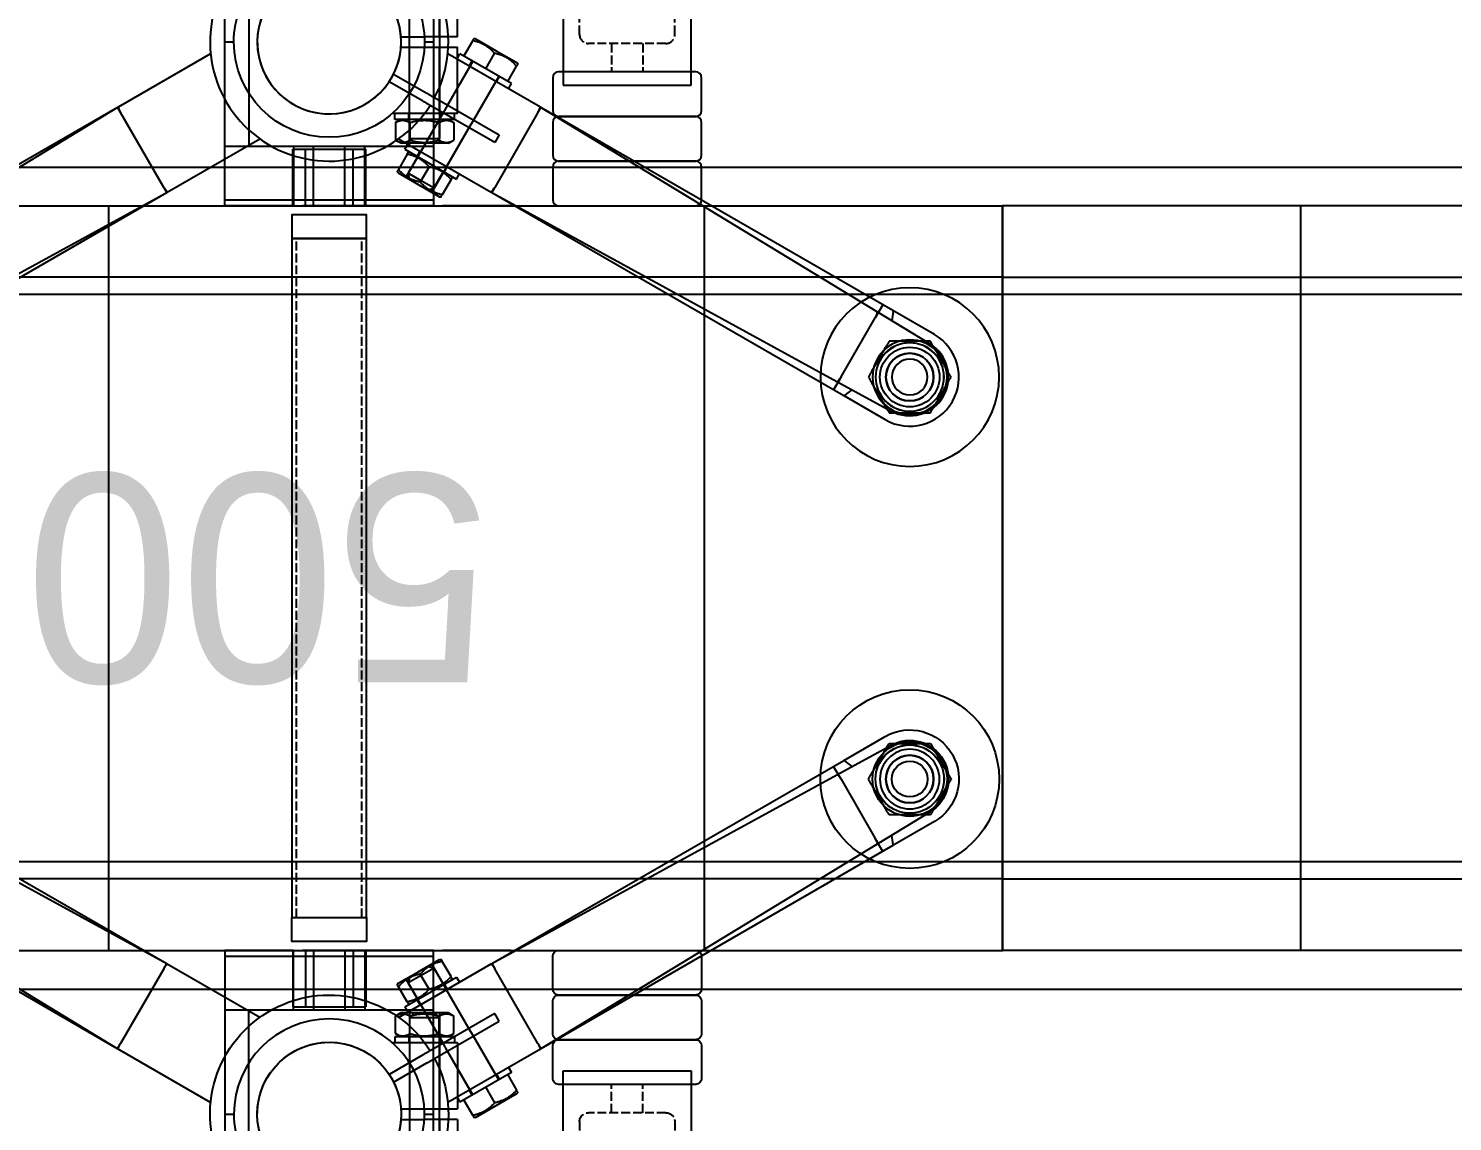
# Model space of a CAD drawing. Header units: millimetres. Extents: x -383313 to -161684, y -117025 to 99224.
# Drawn here: x -333432.5 to -332954.5, y 32673.2 to 33040.2 of the extents above; entities that cross this region are included whole.
import ezdxf
from ezdxf.enums import TextEntityAlignment as Align

# ---------------------------------------------------------------- set-up
doc = ezdxf.new("R2010")
doc.units = ezdxf.units.MM
doc.header["$MEASUREMENT"] = 0
doc.linetypes.add('DASHED', pattern=[0.75, 0.5, -0.25])
doc.linetypes.add('ESKD_shtrih', pattern=[4, 3, -1])
for name, color, linetype in [('08', 30, 'Continuous'), ('12', 41, 'Continuous'), ('17', 111, 'Continuous'), ('27', 200, 'Continuous'), ('Длина секции', 1, 'Continuous'), ('Конвейера КУ-190', 1, 'Continuous'), ('Крепление держателей ограждений', 101, 'Continuous'), ('КУ-190.01.03.00_Стяжка', 7, 'Continuous'), ('Робот', 30, 'Continuous')]:
    doc.layers.add(name, color=color, linetype=linetype)

# ---------------------------------------------------------------- blocks, each defined once
blk = doc.blocks.new('A$Cba8ef6a8')
at = {"layer": 'Конвейера КУ-190'}
for p, q in [((500, 125), (0, 125)), ((0, -125), (0, 125)), ((165, 125), (188, 125)), ((212, 125), (188, 125)), ((212, 125), (235, 125)), ((0, 101), (500, 101)), ((0, -101), (500, -101)), ((500, -125), (0, -125)), ((165, -125), (188, -125)), ((212, -125), (188, -125)), ((212, -125), (235, -125))]:
    blk.add_line(p, q, dxfattribs=at)
at = {"layer": 'Конвейера КУ-190', "color": 33}
for p, q in [((0, 95.25), (468.3, 95.25)), ((0, -95.25), (468.3, -95.25))]:
    blk.add_line(p, q, dxfattribs=at)
at = {"layer": 'Крепление держателей ограждений'}
for p, q in [((100, 125), (100, -125)), ((300, 125), (300, -125))]:
    blk.add_line(p, q, dxfattribs=at)
at = {"layer": 'Длина секции'}
blk.add_text('500', height=70, dxfattribs=at).set_placement((250, 0), align=Align.MIDDLE_CENTER)
blk = doc.blocks.new('A$Cd90eea63')
at = {"layer": 'Конвейера КУ-190'}
for p, q in [((2000, 125), (0, 125)), ((0, -125), (0, 125)), ((0, 101), (2000, 101)), ((0, -101), (2000, -101)), ((2000, -125), (0, -125))]:
    blk.add_line(p, q, dxfattribs=at)
at = {"layer": 'Конвейера КУ-190', "color": 33}
for p, q in [((2000, 95.25), (0, 95.25)), ((2000, -95.25), (0, -95.25))]:
    blk.add_line(p, q, dxfattribs=at)
at = {"layer": 'Крепление держателей ограждений'}
blk.add_line((100, 125), (100, -125), dxfattribs=at)
blk = doc.blocks.new('15506-T')
at = {"color": 200}
for p, q in [((90.17, 189.18), (21.96, 71.04)), ((90.61, 183.88), (21.96, 71.04)), ((50.54, 54.54), (118.75, 172.68)), ((50.54, 54.54), (113.94, 170.41)), ((21.87, 70.89), (3.93, 39.81)), ((21.96, 71.04), (21.87, 70.89)), ((23.69, 70.04), (48.81, 55.54)), ((32.51, 23.31), (50.45, 54.39)), ((50.45, 54.39), (50.54, 54.54)), ((-58, 26.5), (-58.5, 26.21)), ((-58.5, 19.55), (-58.5, 25.45)), ((-50, 26.5), (-58, 26.5)), ((-42, 26.5), (-50, 26.5)), ((-50, 19.55), (-50, 25.45)), ((-42, 26.5), (-41.5, 26.21)), ((-41.5, 19.55), (-41.5, 25.45)), ((-208.92, 16.5), (-225, 16.5)), ((-210.34, 13.34), (-209.17, 16.22)), ((-72.5, 16.5), (-208.92, 16.5)), ((-72.5, 16.5), (-204.55, 13.47)), ((-72.33, 16.5), (-72.5, 16.5)), ((-72.5, -14.5), (-72.5, 14.5)), ((-36.44, 16.5), (-72.33, 16.5)), ((-60, 18.5), (-60, 16.5)), ((-40, 18.5), (-60, 18.5)), ((-58, 18.5), (-58.5, 18.79)), ((-42, 18.5), (-41.5, 18.79)), ((-40, 18.5), (-40, 16.5)), ((-204.55, 13.47), (-225.3, 13)), ((-205, 11.46), (-205, -11.46)), ((-65, -1.5), (-65, 1.5)), ((-65, 1.5), (-39.97, 1.5)), ((-55, -1.5), (-55, 1.5)), ((-45, -1.5), (-45, 1.5)), ((-36.97, 1.5), (-24.1, 1.5)), ((-39.97, -1.5), (-65, -1.5)), ((-24.1, -1.5), (-36.97, -1.5)), ((-225.3, -13), (-204.55, -13.47)), ((-209.17, -16.22), (-210.34, -13.34)), ((-204.55, -13.47), (-72.5, -16.5)), ((-225, -16.5), (-208.92, -16.5)), ((-208.92, -16.5), (-72.5, -16.5)), ((-72.5, -16.5), (-72.33, -16.5)), ((-72.33, -16.5), (-36.44, -16.5)), ((-60, -16.5), (-60, -18.5)), ((-60, -18.5), (-40, -18.5)), ((-58.5, -18.5), (-58.5, -24.45)), ((-50, -18.5), (-50, -24.45)), ((-41.5, -18.5), (-41.5, -24.45)), ((-40, -16.5), (-40, -18.5)), ((-58, -25.5), (-58.5, -25.21)), ((-50, -25.5), (-58, -25.5)), ((-42, -25.5), (-50, -25.5)), ((-42, -25.5), (-41.5, -25.21))]:
    blk.add_line(p, q, dxfattribs=at)
at = {"color": 3}
for p, q in [((23.69, 70.04), (21.96, 71.04)), ((50.54, 54.54), (48.81, 55.54)), ((-53.4, 26.5), (-55, 24.9)), ((-55, 26.5), (-55, 18.5)), ((-55, 24.9), (-50, 24.9)), ((-55, 1.5), (-55, 24.9)), ((-50, 24.9), (-45, 24.9)), ((-46.6, 26.5), (-45, 24.9)), ((-45, 26.5), (-45, 18.5)), ((-45, 1.5), (-45, 24.9)), ((-205, 11.46), (-205, 16.5)), ((-72.5, 16.5), (-72.5, 14.5)), ((-55.25, 18.5), (-55.25, 16.5)), ((-55, 1.5), (-55, 16.5)), ((-45, 1.5), (-45, 16.5)), ((-44.75, 18.5), (-44.75, 16.5)), ((-55, -18.5), (-55, -1.5)), ((-55, -16.5), (-55, -1.5)), ((-45, -18.5), (-45, -1.5)), ((-45, -16.5), (-45, -1.5)), ((-205, -16.5), (-205, -11.46)), ((-72.5, -14.5), (-72.5, -16.5)), ((-55.25, -16.5), (-55.25, -18.5)), ((-44.75, -16.5), (-44.75, -18.5))]:
    blk.add_line(p, q, dxfattribs=at)
for radius in [10, 8]:
    blk.add_circle((-225, 0), radius, dxfattribs=at)
at = {"color": 200}
for centre, radius, start, end in [((0, 0), 40, 182.1491, 177.8509), ((0, 0), 24.15, 183.561, 176.439), ((-225, 0), 16.5, 90, 270), ((-225, 0), 13, 91.3135, 268.6865)]:
    blk.add_arc(centre, radius, start, end, dxfattribs=at)
for centre, major_axis, ratio, start_param, end_param in [((25.6, 73.34), (-1.91, -3.3), 0.524528, -0.010385, 0), ((50.71, 58.84), (-1.91, -3.3), 0.524528, 0, 0.010385), ((-208.92, 13.5), (0, 3), 0.190894, 0, 0.436332), ((-76.31, 14.5), (3.81, 0), 0.524528, 0, 0.010385), ((-204.51, 11.47), (0.05, -2), 0.246291, -3.141593, -1.581444), ((-208.81, 11.37), (3.81, 0.12), 0.524286, -0.016581, -0.005933), ((-204.51, -11.47), (0.05, 2), 0.246291, 1.581444, 3.141593), ((-208.81, -11.37), (3.81, -0.12), 0.524286, 0.005933, 0.016581), ((-208.92, -13.5), (0, 3), 0.190894, 2.70526, 3.141593), ((-76.31, -14.5), (3.81, 0), 0.524528, -0.010385, 0)]:
    blk.add_ellipse(centre, major_axis=major_axis, ratio=ratio, start_param=start_param, end_param=end_param, dxfattribs=at)
for points, knots in [([(23.67, 70.05), (23.62, 70.08), (23.57, 70.11), (23.44, 70.18), (23.35, 70.24), (23.16, 70.33), (23.07, 70.38), (22.84, 70.49), (22.69, 70.55), (22.41, 70.65), (22.29, 70.69), (22.12, 70.73), (22.05, 70.75), (21.93, 70.76), (21.89, 70.77), (21.85, 70.77), (21.84, 70.77), (21.83, 70.78), (21.83, 70.79), (21.83, 70.81), (21.84, 70.82), (21.85, 70.84), (21.86, 70.86), (21.87, 70.88), (21.87, 70.88), (21.87, 70.89)], [3.009532, 3.009532, 3.009532, 3.009532, 3.168725, 3.168725, 3.468198, 3.468198, 3.76767, 3.76767, 4.293644, 4.293644, 4.819618, 4.819618, 5.194455, 5.194455, 5.569291, 5.569291, 5.698282, 5.698282, 5.827273, 5.827273, 5.909436, 5.909436, 5.991598, 5.991598, 6.007095, 6.007095, 6.007095, 6.007095]), ([(50.45, 54.39), (50.44, 54.37), (50.44, 54.36), (50.42, 54.33), (50.41, 54.32), (50.4, 54.3), (50.39, 54.3), (50.37, 54.3), (50.37, 54.31), (50.34, 54.34), (50.33, 54.36), (50.28, 54.43), (50.21, 54.51), (50.04, 54.68), (49.94, 54.78), (49.71, 54.96), (49.58, 55.06), (49.28, 55.26), (49.12, 55.36), (48.93, 55.47), (48.88, 55.5), (48.83, 55.53)], [38.480729, 38.480729, 38.480729, 38.480729, 38.538428, 38.538428, 38.642159, 38.642159, 38.74589, 38.74589, 38.950627, 38.950627, 39.155364, 39.155364, 39.715636, 39.715636, 40.275908, 40.275908, 40.802668, 40.802668, 41.329429, 41.329429, 41.490848, 41.490848, 41.490848, 41.490848]), ([(-72.33, 16.5), (-72.31, 16.5), (-72.3, 16.5), (-72.26, 16.5), (-72.25, 16.5), (-72.23, 16.49), (-72.22, 16.49), (-72.21, 16.48), (-72.21, 16.46), (-72.23, 16.43), (-72.24, 16.41), (-72.28, 16.33), (-72.31, 16.23), (-72.38, 16), (-72.41, 15.86), (-72.45, 15.57), (-72.47, 15.41), (-72.5, 15.05), (-72.5, 14.87), (-72.5, 14.64), (-72.5, 14.58), (-72.5, 14.52)], [38.480729, 38.480729, 38.480729, 38.480729, 38.538428, 38.538428, 38.642159, 38.642159, 38.74589, 38.74589, 38.950627, 38.950627, 39.155364, 39.155364, 39.715636, 39.715636, 40.275908, 40.275908, 40.802668, 40.802668, 41.329429, 41.329429, 41.490848, 41.490848, 41.490848, 41.490848]), ([(-39.97, 1.5), (-39.97, 1.5), (-39.95, 1.5), (-39.87, 1.5), (-39.81, 1.5), (-39.67, 1.5), (-39.58, 1.5), (-39.35, 1.5), (-39.22, 1.5), (-38.96, 1.5), (-38.81, 1.5), (-38.47, 1.5), (-38.29, 1.5), (-37.95, 1.5), (-37.75, 1.5), (-37.36, 1.5), (-37.15, 1.5), (-36.97, 1.5)], [0, 0, 0, 0, 0.55523, 0.55523, 1.11046, 1.11046, 1.66589, 1.66589, 2.22132, 2.22132, 2.777012, 2.777012, 3.332705, 3.332705, 3.888652, 3.888652, 4.444598, 4.444598, 4.444598, 4.444598]), ([(-36.97, -1.5), (-37.15, -1.5), (-37.36, -1.5), (-37.75, -1.5), (-37.95, -1.5), (-38.29, -1.5), (-38.47, -1.5), (-38.81, -1.5), (-38.96, -1.5), (-39.22, -1.5), (-39.35, -1.5), (-39.58, -1.5), (-39.67, -1.5), (-39.81, -1.5), (-39.87, -1.5), (-39.95, -1.5), (-39.97, -1.5), (-39.97, -1.5)], [-4.444598, -4.444598, -4.444598, -4.444598, -3.888652, -3.888652, -3.332705, -3.332705, -2.777012, -2.777012, -2.22132, -2.22132, -1.66589, -1.66589, -1.11046, -1.11046, -0.55523, -0.55523, 0, 0, 0, 0]), ([(-72.5, -14.52), (-72.5, -14.58), (-72.5, -14.64), (-72.5, -14.79), (-72.5, -14.9), (-72.49, -15.11), (-72.48, -15.21), (-72.46, -15.46), (-72.44, -15.63), (-72.39, -15.92), (-72.37, -16.04), (-72.32, -16.21), (-72.29, -16.28), (-72.25, -16.39), (-72.23, -16.43), (-72.21, -16.46), (-72.21, -16.47), (-72.21, -16.49), (-72.22, -16.49), (-72.24, -16.5), (-72.25, -16.5), (-72.28, -16.5), (-72.29, -16.5), (-72.32, -16.5), (-72.32, -16.5), (-72.33, -16.5)], [3.009532, 3.009532, 3.009532, 3.009532, 3.168725, 3.168725, 3.468198, 3.468198, 3.76767, 3.76767, 4.293644, 4.293644, 4.819618, 4.819618, 5.194455, 5.194455, 5.569291, 5.569291, 5.698282, 5.698282, 5.827273, 5.827273, 5.909436, 5.909436, 5.991598, 5.991598, 6.007095, 6.007095, 6.007095, 6.007095])]:
    blk.add_open_spline(points, degree=3, knots=knots, dxfattribs=at)
for points, weights in [([(-58.5, 25.45), (-54.25, 26.87), (-50, 25.45)], [1.22364575665, 1.41294441399, 1.22364575665]), ([(-58.5, 26.21), (-58.5, 26.21), (-58.5, 25.45)], [1.31829508532, 1.31829508532, 1.22364575665]), ([(-50, 25.45), (-45.75, 26.87), (-41.5, 25.45)], [1.22364575665, 1.41294441399, 1.22364575665]), ([(-41.5, 25.45), (-41.5, 26.21), (-41.5, 26.21)], [1.22364575665, 1.31829508532, 1.31829508532]), ([(-58.5, 19.55), (-54.25, 18.13), (-50, 19.55)], [1.22364575665, 1.41294441399, 1.22364575665]), ([(-58.5, 18.79), (-58.5, 18.79), (-58.5, 19.55)], [1.31829508532, 1.31829508532, 1.22364575665]), ([(-50, 19.55), (-45.75, 18.13), (-41.5, 19.55)], [1.22364575665, 1.41294441399, 1.22364575665]), ([(-41.5, 19.55), (-41.5, 18.79), (-41.5, 18.79)], [1.22364575665, 1.31829508532, 1.31829508532]), ([(-58.5, -24.45), (-54.25, -25.87), (-50, -24.45)], [1.22364575665, 1.41294441399, 1.22364575665]), ([(-58.5, -25.21), (-58.5, -25.21), (-58.5, -24.45)], [1.31829508532, 1.31829508532, 1.22364575665]), ([(-50, -24.45), (-45.75, -25.87), (-41.5, -24.45)], [1.22364575665, 1.41294441399, 1.22364575665]), ([(-41.5, -24.45), (-41.5, -25.21), (-41.5, -25.21)], [1.22364575665, 1.31829508532, 1.31829508532])]:
    blk.add_rational_spline(points, weights, degree=2, dxfattribs=at)
blk = doc.blocks.new('17515-T')
at = {"layer": '27'}
for radius in [30, 11.5, 8, 6]:
    blk.add_circle((0, 0), radius, dxfattribs=at)
at = {"layer": '27', "color": 3}
for radius in [12.5, 12.5, 11.46]:
    blk.add_circle((0, 0), radius, dxfattribs=at)
at = {"layer": '27'}
for points in [[(-13.86, 0), (-10.39, 6), (-6.93, 12)], [(-6.93, 12), (0, 12), (6.93, 12)], [(6.93, 12), (10.39, 6), (13.86, 0)], [(-6.93, -12), (-10.39, -6), (-13.86, 0)], [(13.86, 0), (10.39, -6), (6.93, -12)], [(6.93, -12), (0, -12), (-6.93, -12)]]:
    blk.add_rational_spline(points, [1.17681485541, 1.35886874711, 1.17681485541], degree=2, dxfattribs=at)
blk = doc.blocks.new('14748-T')
at = {"layer": '27'}
for p, q in [((-12, 55), (-35, 55)), ((-35, 55), (-35, 35)), ((-12, 55), (12, 55)), ((-12, 35), (-12, 55)), ((35, 55), (12, 55)), ((12, 55), (12, 35)), ((35, 35), (35, 55)), ((-35, 35), (-35, 31.96)), ((-35, 35), (-12, 35)), ((-27, 31.96), (-27, 35)), ((-12, 35), (12, 35)), ((12, 35), (35, 35)), ((27, 35), (27, 31.96)), ((35, 31.96), (35, 35)), ((40, 34), (35, 34)), ((40, 34), (41.81, 32.95)), ((-35, 31.96), (-35, 27.58)), ((-27, 27.58), (-27, 31.96)), ((27, 31.96), (27, 27.58)), ((35, 27.58), (35, 31.96)), ((36.91, 27.05), (36.91, 32.95)), ((41.81, 27.05), (41.81, 32.95)), ((-35, 27.58), (-35, -11)), ((-27, -11), (-27, 27.58)), ((27, 27.58), (27, -11)), ((35, -11), (35, 27.58)), ((42, 26), (35, 26)), ((35.11, 24), (35, 24)), ((43, 24), (35.11, 24)), ((40, 26), (41.81, 27.05)), ((42, 26), (42, 24)), ((43, 24), (43, 1.75)), ((35, 1.75), (35.11, 1.75)), ((35.11, 1.75), (43, 1.75)), ((37, -1.75), (37, 1.75)), ((35.11, -1.75), (35, -1.75)), ((43, -1.75), (35.11, -1.75)), ((43, -1.75), (43, -24)), ((-35, -11), (-35, -12)), ((-35, -11), (-27, -11)), ((-35, -12), (-29.66, -12)), ((-27, -11.4), (-27, -11)), ((-26.83, -11.4), (-27, -11.4)), ((27, -11.4), (26.83, -11.4)), ((27, -11), (27, -11.4)), ((27, -11), (35, -11)), ((27, -17.18), (27, -11.4)), ((29.66, -12), (35, -12)), ((35, -12), (35, -11)), ((21.17, -24), (35.11, -24)), ((22, -24), (22, -26)), ((22, -26), (42, -26)), ((22.19, -26), (22.19, -31.95)), ((27.09, -26), (27.09, -31.95)), ((35.11, -24), (43, -24)), ((36.91, -26), (36.91, -31.95)), ((41.81, -26), (41.81, -31.95)), ((42, -24), (42, -26)), ((24, -33), (22.19, -31.95)), ((40, -33), (24, -33)), ((40, -33), (41.81, -31.95))]:
    blk.add_line(p, q, dxfattribs=at)
at = {"layer": '27', "color": 3}
for p, q in [((-35, 53), (35, 53)), ((-12.25, 55), (-12.25, 36)), ((-8, 55), (-8, 36)), ((-5.25, 55), (-5.25, 36)), ((5.25, 55), (5.25, 36)), ((8, 55), (8, 36)), ((12.25, 55), (12.25, 36)), ((-12.25, 36), (-8, 36)), ((-8, 36), (-2.75, 36)), ((-5.25, 36), (-5.25, 35)), ((-2.75, 36), (2.75, 36)), ((2.75, 36), (8, 36)), ((5.25, 36), (5.25, 35)), ((8, 36), (12.25, 36)), ((24, 34), (22.19, 32.95)), ((35, 34), (24, 34)), ((28.6, 34), (27, 32.4)), ((35.4, 34), (37, 32.4)), ((37, 34), (37, 26)), ((22.19, 27.05), (22.19, 32.95)), ((27, 32.4), (37, 32.4)), ((27.09, 27.05), (27.09, 32.95)), ((37, 1.75), (37, 32.4)), ((35, 24), (21.17, 24)), ((22, 26), (22, 24)), ((35, 26), (22, 26)), ((24, 26), (22.19, 27.05)), ((26.75, 26), (26.75, 24)), ((37, 24), (37, 1.75)), ((37.25, 26), (37.25, 24)), ((-35, 0), (-32, 0)), ((24.09, 1.75), (31.95, 1.75)), ((31.95, 1.75), (35, 1.75)), ((32, 0), (35, 0)), ((24.09, -1.75), (31.95, -1.75)), ((35, -1.75), (31.95, -1.75)), ((37, -26), (37, -1.75)), ((37, -1.75), (37, -24)), ((27, -11.4), (27, -11.4)), ((27, -11.4), (27, -24)), ((27, -26), (27, -17.18)), ((26.75, -24), (26.75, -26)), ((37.25, -24), (37.25, -26))]:
    blk.add_line(p, q, dxfattribs=at)
blk.add_circle((0, 0), 24.15, dxfattribs=at)
for start, end in [(0, 180), (180, 201.0152), (338.9848, 0)]:
    blk.add_arc((0, 0), 32, start, end, dxfattribs=at)
at = {"layer": '27'}
for start, end in [(201.0152, 270), (270, 338.9848)]:
    blk.add_arc((0, 0), 32, start, end, dxfattribs=at)
at = {"layer": '27', "color": 3}
for points, weights in [([(22.19, 32.95), (24.64, 34.37), (27.09, 32.95)], [1.22364575665, 1.41294441399, 1.22364575665]), ([(27.09, 32.95), (31.21, 34.14), (35, 33.41)], [1.22364575665, 1.37880186167, 1.27961472662]), ([(22.19, 27.05), (24.64, 25.63), (27.09, 27.05)], [1.22364575665, 1.41294441399, 1.22364575665]), ([(27.09, 27.05), (31.21, 25.86), (35, 26.59)], [1.22364575665, 1.37880186167, 1.27961472662])]:
    blk.add_rational_spline(points, weights, degree=2, dxfattribs=at)
at = {"layer": '27'}
for points, weights in [([(36.91, 32.95), (39.36, 34.37), (41.81, 32.95)], [1.22364575665, 1.41294441399, 1.22364575665]), ([(35, 33.41), (35.91, 33.24), (36.91, 32.95)], [1.27961472662, 1.25778830898, 1.22364575665]), ([(35, 26.59), (35.91, 26.76), (36.91, 27.05)], [1.27961472662, 1.25778830898, 1.22364575665]), ([(36.91, 27.05), (39.36, 25.63), (41.81, 27.05)], [1.22364575665, 1.41294441399, 1.22364575665]), ([(22.19, -31.95), (24.64, -33.37), (27.09, -31.95)], [1.22364575665, 1.41294441399, 1.22364575665]), ([(27.09, -31.95), (32, -33.37), (36.91, -31.95)], [1.22364575665, 1.41294441399, 1.22364575665]), ([(36.91, -31.95), (39.36, -33.37), (41.81, -31.95)], [1.22364575665, 1.41294441399, 1.22364575665])]:
    blk.add_rational_spline(points, weights, degree=2, dxfattribs=at)
for points, knots in [([(-29.87, -11.48), (-29.88, -11.47), (-29.81, -11.46), (-29.53, -11.44), (-29.33, -11.43), (-28.82, -11.41), (-28.51, -11.41), (-27.96, -11.4), (-27.74, -11.4), (-27.29, -11.4), (-27.06, -11.4), (-26.83, -11.4)], [0, 0, 0, 0, 1.112395, 1.112395, 2.200207, 2.200207, 3.327089, 3.327089, 4.003643, 4.003643, 4.692387, 4.692387, 4.692387, 4.692387]), ([(-29.86, -11.47), (-28.59, -14.78), (-26.78, -17.88), (-24.5, -20.59), (-20.28, -25.61), (-14.48, -29.28), (-8.13, -30.95), (-5.48, -31.65), (-2.74, -32), (0, -32)], [1.937581, 1.937581, 1.937581, 1.937581, 2.269802, 2.269802, 2.269802, 2.884653, 2.884653, 2.884653, 3.141593, 3.141593, 3.141593, 3.141593]), ([(0, -32), (3.17, -32), (6.34, -31.53), (9.37, -30.6), (13.62, -29.3), (17.59, -27.1), (20.95, -24.19), (24.9, -20.77), (27.99, -16.36), (29.87, -11.48)], [-3.141593, -3.141593, -3.141593, -3.141593, -2.844263, -2.844263, -2.844263, -2.428002, -2.428002, -2.428002, -1.937581, -1.937581, -1.937581, -1.937581]), ([(26.83, -11.4), (27.27, -11.4), (27.7, -11.4), (28.46, -11.41), (28.79, -11.41), (29.32, -11.43), (29.53, -11.44), (29.81, -11.46), (29.88, -11.47), (29.87, -11.48)], [0, 0, 0, 0, 1.300066, 1.300066, 2.480418, 2.480418, 3.590968, 3.590968, 4.708334, 4.708334, 4.708334, 4.708334])]:
    blk.add_open_spline(points, degree=3, knots=knots, dxfattribs=at)
blk = doc.blocks.new('КУ-190.01.03.00_Стяжка')
at = {"layer": '08', "linetype": 'ESKD_shtrih'}
for p, q in [((236, 11), (8, 11)), ((236, -11), (8, -11))]:
    blk.add_line(p, q, dxfattribs=at)
at = {"layer": '08'}
blk.add_lwpolyline([(236, 12.5), (8, 12.5), (8, -12.5), (236, -12.5)], close=True, dxfattribs=at)
at = {"layer": '12'}
for points in [[(8, 12.5), (0, 12.5), (0, -12.5), (8, -12.5)], [(236, 12.5), (244, 12.5), (244, -12.5), (236, -12.5)]]:
    blk.add_lwpolyline(points, close=True, dxfattribs=at)
blk = doc.blocks.new('ADJUSTABLE BRACKET 13580 (Top)')
at = {"layer": '17'}
for p, q in [((-21.5, 4.5), (-21.5, -83)), ((21.5, 4.5), (-21.5, 4.5)), ((21.5, -83), (21.5, 4.5)), ((-19.5, -43), (19.5, -43)), ((-10.3, -45.5), (-10.3, -49.24)), ((-10.3, -45.5), (10.3, -45.5)), ((10.3, -45.5), (10.3, -49.24)), ((-10.3, -82.5), (-10.3, -78.76)), ((10.3, -82.5), (10.3, -78.76)), ((-19.5, -85), (19.5, -85)), ((-10.3, -82.5), (10.3, -82.5))]:
    blk.add_line(p, q, dxfattribs=at)
at = {"layer": '17', "linetype": 'ESKD_shtrih'}
for p, q in [((-21.5, 0), (21.5, 0)), ((-5.25, -9.5), (-5.25, 0)), ((5.25, -9.5), (5.25, 0)), ((-13, -9.5), (13, -9.5)), ((-16, -12.5), (-16, -85)), ((16, -12.5), (16, -85)), ((-6, -45.5), (-6, -82.5)), ((6, -45.5), (6, -82.5))]:
    blk.add_line(p, q, dxfattribs=at)
at = {"layer": '17'}
blk.add_circle((0, -64), 18, dxfattribs=at)
at = {"layer": '17', "linetype": 'ESKD_shtrih'}
for centre, start, end in [((-13, -12.5), 90, 180), ((13, -12.5), 0, 90)]:
    blk.add_arc(centre, 3, start, end, dxfattribs=at)
at = {"layer": '17'}
for centre, start, end in [((-19.5, -45), 90, 180), ((19.5, -45), 0, 90), ((-19.5, -83), 180, 270), ((19.5, -83), 270, 0)]:
    blk.add_arc(centre, 2, start, end, dxfattribs=at)

msp = doc.modelspace()

# ---------------------------------------------------------------- linework, layer by layer
at = {"color": 112, "ltscale": 100}
for points in [[(-333604.46635, 32993.64991), (-329604.46635, 32993.64991), (-329604.46635, 33043.64991), (-333604.46635, 33043.64991)], [(-333604.46635, 32717.64991), (-329604.46635, 32717.64991), (-329604.46635, 32667.64991), (-333604.46635, 32667.64991)]]:
    msp.add_lwpolyline(points, close=True, dxfattribs=at)
at = {"color": 2, "ltscale": 100}
for points in [[(-333254.53911, 33010.64991), (-333208.53911, 33010.64991, 0.414213562), (-333206.53911, 33012.64991), (-333206.53911, 33023.64991, 0.414213562), (-333208.53911, 33025.64991), (-333254.53911, 33025.64991, 0.414213562), (-333256.53911, 33023.64991), (-333256.53911, 33012.64991, 0.414213562)], [(-333254.53911, 32995.64991), (-333208.53911, 32995.64991, 0.414213562), (-333206.53911, 32997.64991), (-333206.53911, 33008.64991, 0.414213562), (-333208.53911, 33010.64991), (-333254.53911, 33010.64991, 0.414213562), (-333256.53911, 33008.64991), (-333256.53911, 32997.64991, 0.414213562)], [(-333254.53911, 32980.64991), (-333208.53911, 32980.64991, 0.414213562), (-333206.53911, 32982.64991), (-333206.53911, 32993.64991, 0.414213562), (-333208.53911, 32995.64991), (-333254.53911, 32995.64991, 0.414213562), (-333256.53911, 32993.64991), (-333256.53911, 32982.64991, 0.414213562)], [(-333254.53911, 32730.64991), (-333208.53911, 32730.64991, -0.414213562), (-333206.53911, 32728.64991), (-333206.53911, 32717.64991, -0.414213562), (-333208.53911, 32715.64991), (-333254.53911, 32715.64991, -0.414213562), (-333256.53911, 32717.64991), (-333256.53911, 32728.64991, -0.414213562)], [(-333254.53911, 32715.64991), (-333208.53911, 32715.64991, -0.414213562), (-333206.53911, 32713.64991), (-333206.53911, 32702.64991, -0.414213562), (-333208.53911, 32700.64991), (-333254.53911, 32700.64991, -0.414213562), (-333256.53911, 32702.64991), (-333256.53911, 32713.64991, -0.414213562)], [(-333254.53911, 32700.64991), (-333208.53911, 32700.64991, -0.414213562), (-333206.53911, 32698.64991), (-333206.53911, 32687.64991, -0.414213562), (-333208.53911, 32685.64991), (-333254.53911, 32685.64991, -0.414213562), (-333256.53911, 32687.64991), (-333256.53911, 32698.64991, -0.414213562)]]:
    msp.add_lwpolyline(points, format="xyb", close=True, dxfattribs=at)

# ---------------------------------------------------------------- block references
for name, p, rotation in [('15506-T', (-333331.53911, 33035.64991), 149.9999999960819), ('17515-T', (-333136.68339, 32788.14991), 300.0000000035291)]:
    msp.add_blockref(name, p, dxfattribs=dict(rotation=rotation))
at = {"lineweight": 9, "xscale": -1, "rotation": 180}
msp.add_blockref('14748-T', (-333331.53911, 33035.64991), dxfattribs=at)
at = {"linetype": 'DASHED', "rotation": 180}
msp.add_blockref('A$Cba8ef6a8', (-333105.53684, 32855.64991), dxfattribs=at)
at = {"xscale": -1}
for name, p, rotation in [('15506-T', (-333331.53911, 32675.64991), 30.00000000391811), ('17515-T', (-333136.68339, 32923.14991), 239.9999999964709)]:
    msp.add_blockref(name, p, dxfattribs=dict(at, rotation=rotation))
at = {"lineweight": 9}
msp.add_blockref('14748-T', (-333331.53911, 32675.64991), dxfattribs=at)
at = {"layer": '17', "rotation": 179.9999999999763}
msp.add_blockref('ADJUSTABLE BRACKET 13580 (Top)', (-333231.53911, 33025.64991), dxfattribs=at)
at = {"layer": '17', "xscale": -1}
msp.add_blockref('ADJUSTABLE BRACKET 13580 (Top)', (-333231.53911, 32685.64991), dxfattribs=at)
at = {"layer": 'КУ-190.01.03.00_Стяжка', "linetype": 'DASHED', "rotation": 270}
msp.add_blockref('КУ-190.01.03.00_Стяжка', (-333331.53911, 32977.64991), dxfattribs=at)
at = {"layer": 'Робот', "linetype": 'DASHED'}
msp.add_blockref('A$Cd90eea63', (-333105.53684, 32855.64991), dxfattribs=at)

doc.saveas('drawing.dxf')
